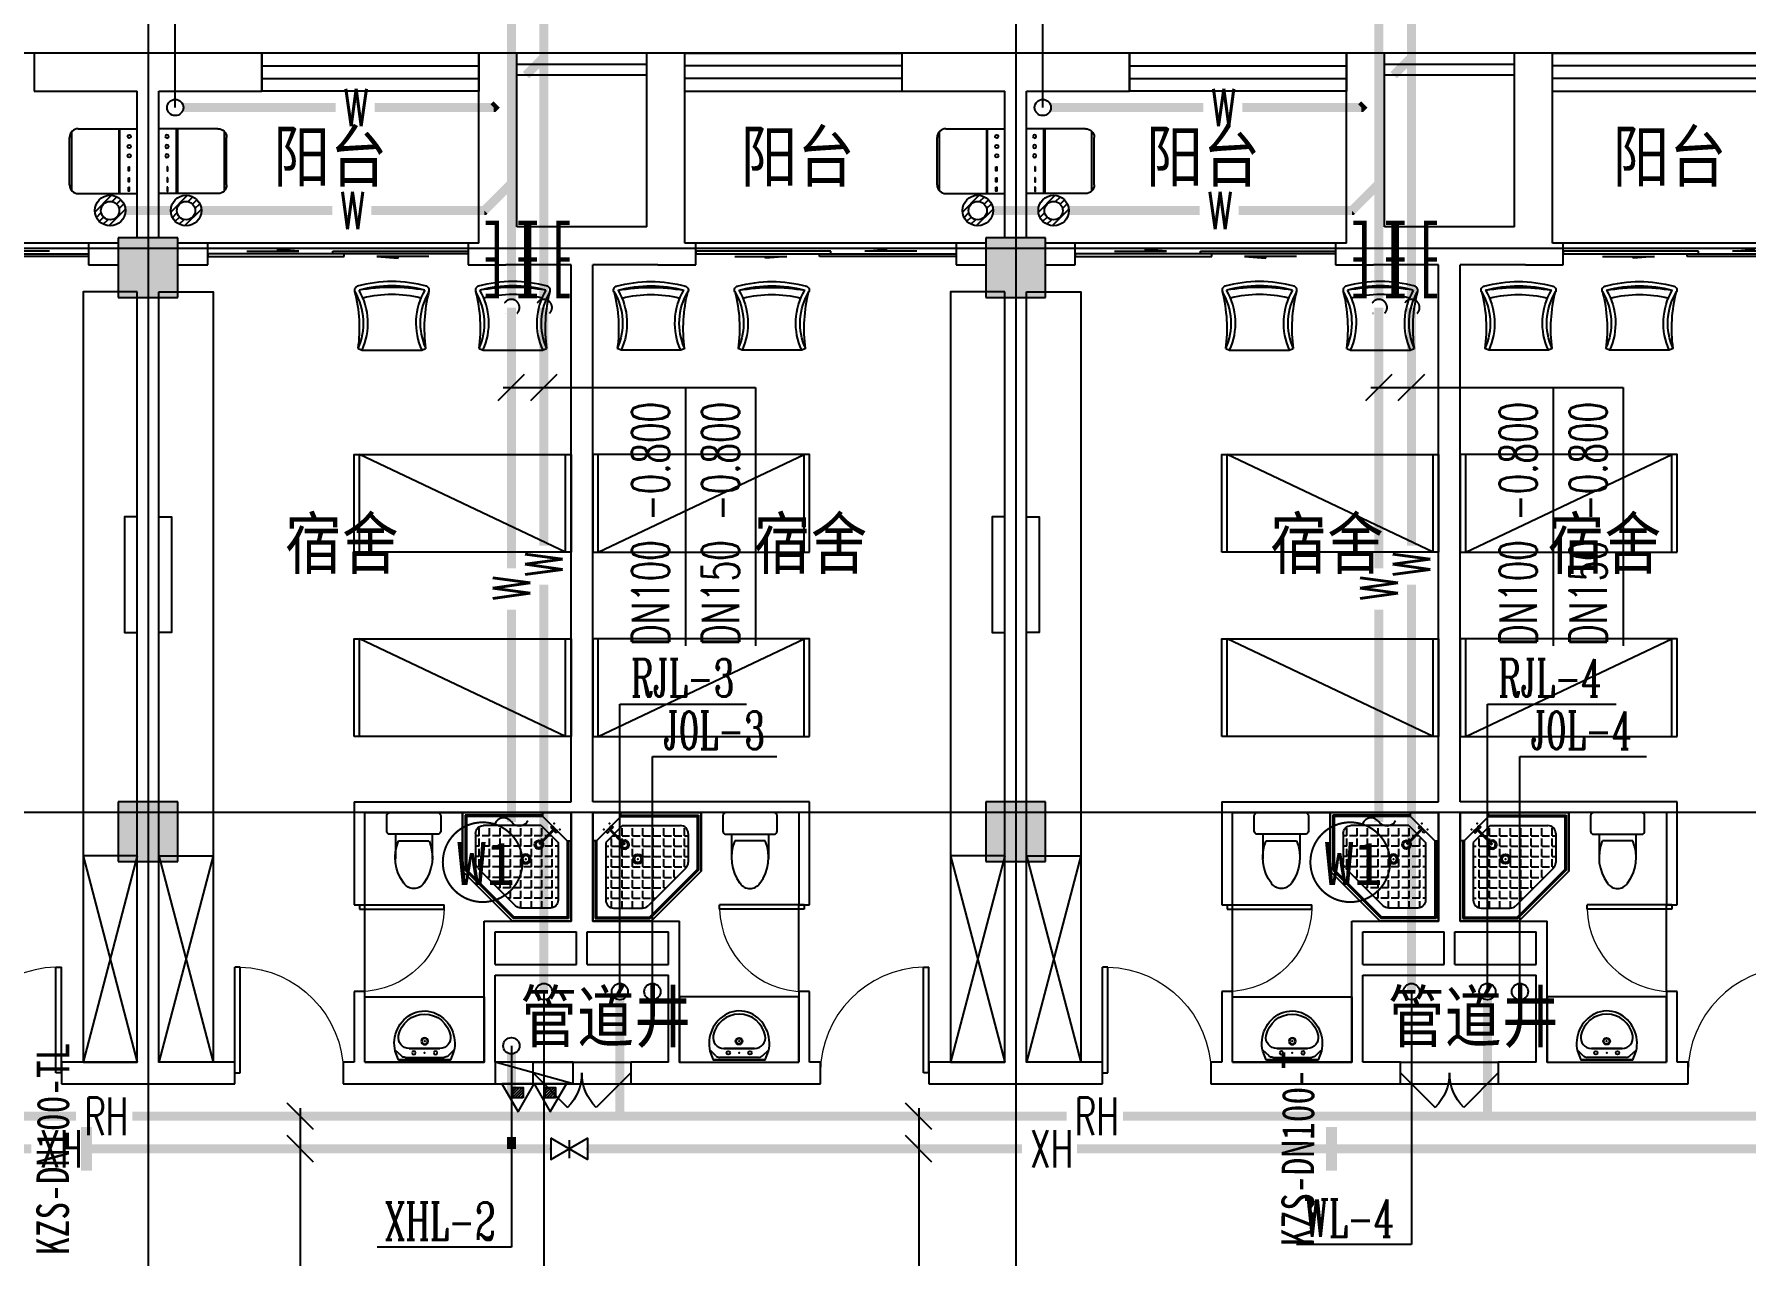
# Model space of a CAD drawing. Extents: x 0 to 2838408, y -923048 to 203859.
# Drawn here: x 2360167 to 2375949, y -200778 to -189517 of the extents above; entities that cross this region are included whole.
import ezdxf
from ezdxf.enums import TextEntityAlignment as Align

# ---------------------------------------------------------------- set-up
doc = ezdxf.new("R2010")
doc.units = 0
doc.header["$LTSCALE"] = 1000
doc.linetypes.add('DASH', pattern=[0.35, 0.25, -0.1])
for name, color, linetype in [('A-Fixt', 81, 'Continuous'), ('CLAYER', 7, 'Continuous'), ('COLUMN', 9, 'Continuous'), ('DIM_污水', 3, 'Continuous'), ('DIM_消防', 3, 'Continuous'), ('DIM_热回水', 3, 'Continuous'), ('DIM_热给水', 3, 'Continuous'), ('DIM_给水', 3, 'Continuous'), ('DOOR_FIRE', 4, 'Continuous'), ('DOTE', 8, 'Continuous'), ('E2-栏杆', 92, 'Continuous'), ('EQUIP_地漏', 7, 'Continuous'), ('EQUIP_污水', 7, 'Continuous'), ('EQUIP_灭火器', 7, 'Continuous'), ('GROUND', 2, 'Continuous'), ('PIPE-污水', 2, 'DASH'), ('PIPE-消防', 1, 'Continuous'), ('PIPE-热回水', 4, 'Continuous'), ('PUB_HATCH', 8, 'Continuous'), ('PUB_TEXT', 7, 'Continuous'), ('TEXT_污水', 7, 'Continuous'), ('TEXT_消防', 7, 'Continuous'), ('TEXT_热回水', 7, 'Continuous'), ('TWT_TEXT', 7, 'Continuous'), ('VALVE_污水', 7, 'Continuous'), ('VALVE_消防', 7, 'Continuous'), ('VPIPE-污水', 2, 'Continuous'), ('VPIPE-消防', 1, 'Continuous'), ('VPIPE-热给水', 5, 'Continuous'), ('VPIPE-给水', 3, 'Continuous'), ('WALL', 9, 'Continuous'), ('WINDOW', 4, 'Continuous'), ('WP_F', 1, 'Continuous'), ('XREF', 8, 'Continuous'), ('抗震支吊架', 2, 'Continuous'), ('洁具', 213, 'Continuous'), ('配景', 3, 'Continuous'), ('附件', 70, 'Continuous')]:
    doc.layers.add(name, color=color, linetype=linetype)
doc.styles.add('_TWT_PIPEDN', font='SIMPLEX', dxfattribs={"width": 0.8, "height": 2.3, "bigfont": 'HZTXT'})
doc.styles.add('_TWT_PIPETEXT', font='SIMPLEX', dxfattribs={"width": 0.8, "height": 2.3, "bigfont": 'HZTXT'})
doc.styles.add('_TWT_SERIAL', font='COMPLEX', dxfattribs={"width": 0.8, "height": 2.3, "bigfont": 'HZTXT'})
doc.styles.add('HZ', font='aaa等高度-单线.shx', dxfattribs={"width": 0.7, "height": 50, "bigfont": 'aaa-hztxt.shx'})
doc.styles.add('kzcad', font='', dxfattribs={"width": 0.8})
doc.styles.get("Standard").update_dxf_attribs({"font": 'geniso.shx', "bigfont": 'hztxt.shx'})
doc.styles.add('黑体', font='')
doc.styles.get('kzcad').set_extended_font_data('SimSun')
doc.styles.get('黑体').set_extended_font_data('SimHei')

# ---------------------------------------------------------------- blocks, each defined once
blk = doc.blocks.new('$TwtSys$00000546')
h = blk.add_hatch()
h.set_pattern_fill('ANSI31', color=256, scale=200, style=0)
h.set_pattern_definition([(45, (-38543.802, -6670.83), (-17.67767, 17.67767), [])])
h.paths.add_polyline_path([(-65, 174), (65, 174), (65, 44), (-65, 44)])
for points in [[(0, 344), (-198, 0), (198, 0)], [(-65, 174), (65, 174), (65, 44), (-65, 44)]]:
    blk.add_lwpolyline(points, close=True)
blk = doc.blocks.new('A$C29581A72')
at = {"layer": '附件'}
blk.add_line((750, 200), (30, 0), dxfattribs=at)
blk.add_lwpolyline([(30, 200), (750, 200), (750, 0), (30, 0), (30, 200)], dxfattribs=at)
blk.add_solid([(750, 200), (30, 0), (750, 0), (750, 200)], dxfattribs=at)
at = {"layer": 'EQUIP_灭火器', "xscale": 0.75, "yscale": -0.75, "zscale": 0.75, "rotation": 180}
for p in [(241, 200), (539, 200)]:
    blk.add_blockref('$TwtSys$00000546', p, dxfattribs=at)
at = {"style": 'HZ', "flags": 1}
for tag in ['WHAT', 'SPEC', 'UNIT']:
    blk.add_attdef(tag, (375, 0), '', height=0.001, dxfattribs=at)
blk = doc.blocks.new('1F平面-CAD导入_dwg_Drawing4_t3_dwg_$plan$00001613-474159-1F-927810-1F')
at = {"layer": '洁具'}
for p, q in [((-200, 170), (-430, 170)), ((-30, 250), (-170, 250)), ((-260, -140), (-260, 140)), ((-200, -170), (-200, -220)), ((-170, -250), (-30, -250))]:
    blk.add_line(p, q, dxfattribs=at)
for points in [[(-200, 220), (-200, 170), (-200, -170), (-430, -170)], [(0, -220), (0, 220)]]:
    blk.add_lwpolyline(points, dxfattribs=at)
for centre, radius, start, end in [((-413, -227), 398, 67.4505, 126.6381), ((-170, 220), 30, 90, 180), ((-30, 220), 30, 0, 90), ((-590, 0), 110, 123.4509, 236.5491), ((-413, 227), 398, 233.3619, 292.5495), ((-170, -220), 30, 180, 270), ((-30, -220), 30, 270, 0)]:
    blk.add_arc(centre, radius, start, end, dxfattribs=at)
blk = doc.blocks.new('$lvtry$00000169')
at = {"color": 0}
for p, q in [((259, -36), (259, 0)), ((259, -36), (36, -259)), ((276, -120), (120, -276)), ((144, -151), (291, -298)), ((151, -144), (298, -291)), ((259, -24), (976, -24)), ((259, -36), (964, -36)), ((270, -213), (270, -143)), ((276, -120), (808, -120)), ((366, -213), (366, -143)), ((462, -213), (462, -143)), ((558, -213), (558, -143)), ((655, -213), (655, -143)), ((751, -213), (751, -143)), ((847, -213), (847, -143)), ((964, -36), (976, -24)), ((964, -36), (964, -525)), ((976, -24), (976, -530)), ((36, -259), (0, -259)), ((24, -259), (24, -976)), ((36, -259), (36, -964)), ((120, -276), (120, -808)), ((120, -309), (147, -309)), ((173, -309), (173, -239)), ((173, -309), (243, -309)), ((183, -213), (205, -213)), ((220, -213), (243, -213)), ((270, -213), (340, -213)), ((270, -263), (270, -239)), ((334, -309), (340, -309)), ((366, -213), (436, -213)), ((366, -309), (366, -239)), ((366, -309), (436, -309)), ((462, -213), (532, -213)), ((462, -309), (462, -239)), ((462, -309), (532, -309)), ((558, -213), (628, -213)), ((558, -309), (558, -239)), ((558, -309), (628, -309)), ((655, -213), (725, -213)), ((655, -309), (655, -239)), ((655, -309), (725, -309)), ((751, -213), (821, -213)), ((751, -309), (751, -239)), ((751, -309), (821, -309)), ((847, -213), (880, -213)), ((847, -309), (847, -239)), ((847, -309), (880, -309)), ((880, -192), (880, -460)), ((120, -405), (147, -405)), ((173, -405), (173, -335)), ((173, -405), (243, -405)), ((173, -501), (173, -431)), ((270, -405), (270, -335)), ((270, -405), (340, -405)), ((270, -501), (270, -431)), ((366, -405), (366, -335)), ((366, -405), (379, -405)), ((366, -501), (366, -431)), ((462, -405), (462, -335)), ((462, -405), (532, -405)), ((462, -501), (462, -431)), ((558, -405), (558, -335)), ((558, -405), (628, -405)), ((558, -501), (558, -431)), ((655, -405), (655, -335)), ((655, -405), (725, -405)), ((655, -501), (655, -431)), ((751, -405), (751, -335)), ((751, -405), (821, -405)), ((751, -501), (751, -431)), ((847, -405), (847, -335)), ((847, -405), (880, -405)), ((847, -501), (847, -431)), ((120, -501), (147, -501)), ((120, -598), (147, -598)), ((173, -501), (243, -501)), ((173, -598), (173, -528)), ((173, -598), (243, -598)), ((173, -694), (173, -624)), ((270, -501), (340, -501)), ((270, -598), (270, -528)), ((270, -598), (340, -598)), ((270, -694), (270, -624)), ((366, -501), (436, -501)), ((366, -598), (366, -528)), ((366, -598), (436, -598)), ((366, -694), (366, -624)), ((462, -501), (532, -501)), ((462, -598), (462, -528)), ((462, -598), (532, -598)), ((462, -694), (462, -624)), ((859, -511), (511, -859)), ((964, -525), (525, -964)), ((976, -530), (530, -976)), ((558, -501), (628, -501)), ((558, -598), (558, -528)), ((558, -598), (628, -598)), ((558, -694), (558, -624)), ((655, -501), (725, -501)), ((655, -598), (655, -528)), ((655, -598), (725, -598)), ((655, -694), (655, -624)), ((751, -501), (821, -501)), ((751, -598), (751, -528)), ((751, -598), (773, -598)), ((847, -501), (867, -501)), ((964, -525), (976, -530)), ((120, -694), (147, -694)), ((173, -694), (243, -694)), ((173, -790), (173, -720)), ((270, -694), (340, -694)), ((270, -790), (270, -720)), ((366, -694), (436, -694)), ((366, -790), (366, -720)), ((462, -694), (532, -694)), ((462, -790), (462, -720)), ((558, -694), (628, -694)), ((558, -790), (558, -720)), ((655, -694), (676, -694)), ((120, -790), (147, -790)), ((173, -790), (243, -790)), ((173, -878), (173, -816)), ((192, -880), (460, -880)), ((270, -790), (340, -790)), ((270, -880), (270, -816)), ((366, -790), (436, -790)), ((366, -880), (366, -816)), ((462, -790), (532, -790)), ((462, -880), (462, -816)), ((558, -790), (580, -790)), ((36, -964), (24, -976)), ((24, -976), (530, -976)), ((36, -964), (525, -964)), ((525, -964), (530, -976))]:
    blk.add_line(p, q, dxfattribs=at)
blk.add_lwpolyline([(0, 0), (0, -1000), (540, -1000), (1000, -540), (1000, 0)], close=True)
for points in [[(0, 0), (0, -1000)], [(0, 0), (1000, 0)], [(1000, 0), (1000, -540)], [(190, -136), (178, -148), (162, -132), (174, -121)], [(136, -190), (148, -178), (132, -162), (121, -174)], [(1000, -540), (540, -1000)], [(0, -1000), (540, -1000)]]:
    blk.add_lwpolyline(points, close=True, dxfattribs=at)
for radius in [43.8, 31.1]:
    blk.add_circle((416, -428), radius, dxfattribs=at)
for centre, radius, start, end in [((808, -192), 72, 0, 90), ((296, -296), 40.6, 142.583, 128.4197), ((296, -296), 28.6, 145.828, 125.6599), ((808, -460), 72, 315, 0), ((192, -808), 72, 180, 270), ((460, -808), 72, 270, 315)]:
    blk.add_arc(centre, radius, start, end, dxfattribs=at)
for p in [(103, -156, 0), (156, -102, 0), (416, -428, 0)]:
    blk.add_point(p, dxfattribs=at)
blk = doc.blocks.new('$lvtry$00000178')
at = {"color": 0}
for p, q in [((-238, 0), (238, 0)), ((-214, -36), (-272, -91)), ((-180, -23), (180, -23)), ((-142, -105), (140, -105)), ((140, -105), (-142, -105)), ((216, -37), (268, -91))]:
    blk.add_line(p, q, dxfattribs=at)
blk.add_lwpolyline([(-104, -430, 0.224698), (110, -425, 0.348046), (269, -79), (239, 0), (-241, 0), (-271, -79, 0.356844)], format="xyb", close=True, dxfattribs=at)
for centre, radius in [((-100, -65), 16.3), ((1, -172), 31.6), ((100, -65), 16.3)]:
    blk.add_circle(centre, radius, dxfattribs=at)
at = {"color": 0, "lineweight": 13}
blk.add_circle((1, -172), 23, dxfattribs=at)
at = {"color": 0}
for centre, radius, start, end in [((-142, -205), 100, 90, 190.5602), ((-180, -73), 50, 90, 133.181), ((140, -205), 100, 349.4398, 90), ((180, -73), 50, 44.5607, 90), ((-1, -179), 243, 190.5602, 349.4398)]:
    blk.add_arc(centre, radius, start, end, dxfattribs=at)
for p in [(0, -65), (1, -172)]:
    blk.add_point(p, dxfattribs=at)
blk = doc.blocks.new('A$C70365C93')
at = {"layer": '洁具'}
blk.add_lwpolyline([(-1900, 2300), (-1900, 1700), (-800, 1700), (-800, 2300)], close=True, dxfattribs=at)
blk.add_blockref('$lvtry$00000178', (-1350, 2280), dxfattribs=at)
at = {"layer": '洁具', "rotation": 180}
blk.add_blockref('$lvtry$00000169', (0, 0), dxfattribs=at)
at = {"layer": '洁具', "extrusion": (0, 0, -1), "xscale": -1, "zscale": -1, "rotation": 90}
blk.add_blockref('1F平面-CAD导入_dwg_Drawing4_t3_dwg_$plan$00001613-474159-1F-927810-1F', (1450, 0), dxfattribs=at)
blk = doc.blocks.new('单人床')
at = {"layer": 'A-Fixt'}
for p, q in [((47774, 13973), (48674, 13973)), ((47774, 12073), (48674, 13973)), ((47774, 12073), (48674, 12073))]:
    blk.add_line(p, q, dxfattribs=at)
blk.add_lwpolyline([(47774, 14023), (48674, 14023), (48674, 12023), (47774, 12023), (47774, 14023)], dxfattribs=at)
blk = doc.blocks.new('CH_AP01')
for p, q in [((-311, 17), (-275, 0)), ((-275, 0), (275, 0)), ((275, 0), (311, 17))]:
    blk.add_line(p, q)
for centre, radius, start, end in [((0, -579), 1213, 74.7104, 105.2896), ((-307, 555), 37.8, 100.1859, 202.8359), ((-1658, 202), 1360, 352.1659, 14.4283), ((-824, 250), 563, 335.5038, 31.0903), ((0, -579), 1173, 75.0287, 104.9713), ((0, -1278), 1857, 80.611, 99.389), ((-824, 250), 603, 335.5038, 30.2691), ((0, -579), 1093, 75.8767, 104.1233), ((824, 250), 603, 149.7309, 204.4962), ((824, 250), 563, 148.9097, 204.4962), ((1658, 202), 1360, 165.5717, 187.8341), ((307, 555), 37.8, 337.1641, 79.8141)]:
    blk.add_arc(centre, radius, start, end)
blk = doc.blocks.new('A$C61295E98')
at = {"color": 3}
for p, q in [((544, 598), (0, 598)), ((0, 598), (0, 0)), ((161, 598), (161, 0)), ((170, 0), (170, 598)), ((603, 572), (603, 26)), ((624, 518), (624, 80)), ((544, 0), (0, 0))]:
    blk.add_line(p, q, dxfattribs=at)
for points in [[(82, 540), (75, 540), (75, 577), (82, 577)], [(82, 453), (75, 453), (75, 490), (82, 490)], [(82, 353), (75, 353), (75, 389), (82, 389)]]:
    blk.add_lwpolyline(points, close=True, dxfattribs=at)
for centre in [(74, 250), (74, 164), (74, 71)]:
    blk.add_circle(centre, 15.7, dxfattribs=at)
for centre, start, end in [((544, 518), 360, 90), ((544, 80), 270, 0)]:
    blk.add_arc(centre, 80, start, end, dxfattribs=at)
blk = doc.blocks.new('宿舍')
at = {"layer": 'A-Fixt'}
for p, q in [((47854, 13802), (48354, 15702)), ((48354, 13802), (47854, 15702)), ((47854, 13802), (48354, 13802))]:
    blk.add_line(p, q, dxfattribs=at)
for points in [[(47854, 8602), (48354, 8602), (48354, 15702), (47854, 15702)], [(47854, 10676), (47970, 10676), (47970, 11743), (47854, 11743)]]:
    blk.add_lwpolyline(points, close=True, dxfattribs=at)
at = {"xscale": -1, "rotation": 90}
for p in [(63677, 60475), (63677, 58775)]:
    blk.add_blockref('单人床', p, dxfattribs=at)
at = {"layer": 'A-Fixt', "xscale": -1, "rotation": 180}
for p in [(50002, 9140), (51117, 9140)]:
    blk.add_blockref('CH_AP01', p, dxfattribs=at)
at = {"layer": '配景', "color": 252}
blk.add_blockref('A$C61295E98', (47854, 7097), dxfattribs=at)
blk = doc.blocks.new('$DorLib2D$00000116')
at = {"color": 0}
for p, q in [((-0.5, 0), (-0.146, 0.354)), ((0.5, 0), (0.146, 0.354))]:
    blk.add_line(p, q, dxfattribs=at)
for centre, start, end in [((-0.5, 0), 0, 45), ((0.5, 0), 135, 180)]:
    blk.add_arc(centre, 0.5, start, end, dxfattribs=at)
blk = doc.blocks.new('$DorLib2D$00000001')
for p, q in [((0.45, 0.975), (0.5, 0.975)), ((0.45, 0), (0.45, 0.975)), ((0.5, 0), (0.5, 0.975)), ((0.5, 0), (0.45, 0))]:
    blk.add_line(p, q)
at = {"lineweight": 13}
blk.add_arc((0.475, 0), 0.975, 91.4693, 180, dxfattribs=at)
blk = doc.blocks.new('$WINLIB2D$00000001')
at = {"color": 0}
for points in [[(-0.5, 0.5), (-0.5, -0.5)], [(-0.5, 0.5), (0.5, 0.5)], [(0.5, -0.5), (0.5, 0.5)], [(0.5, 0.1667), (-0.5, 0.1667)], [(0.5, -0.1667), (-0.5, -0.1667)], [(-0.5, -0.5), (0.5, -0.5)]]:
    blk.add_lwpolyline(points, dxfattribs=at)
blk = doc.blocks.new('$DorLib2D$00000131')
at = {"color": 0, "linetype": 'Continuous'}
for p, q in [((0.15, 0.125), (0.2319, 0.1973)), ((0.2319, 0.1973), (0.2319, 0.125)), ((-0.5, 0.125), (-0.5, 0)), ((0.0192, 0.125), (-0.5, 0.125)), ((0.0192, 0), (0.0192, 0.125)), ((0.35, 0.125), (0.15, 0.125)), ((-0.5, 0), (0.0192, 0)), ((-0.024, 0), (0.5, 0)), ((-0.024, -0.125), (-0.024, 0)), ((0.5, 0), (0.5, -0.125)), ((-0.35, -0.125), (-0.15, -0.125)), ((-0.2319, -0.1973), (-0.2319, -0.125)), ((-0.15, -0.125), (-0.2319, -0.1973)), ((0.5, -0.125), (-0.024, -0.125))]:
    blk.add_line(p, q, dxfattribs=at)
blk = doc.blocks.new('1F1')
at = {"layer": 'PUB_HATCH'}
for points in [[(2361491.7, -191392.2), (2360941.7, -191392.2), (2360941.7, -191942.2), (2361491.7, -191942.2)], [(2369491.7, -191392.2), (2368941.7, -191392.2), (2368941.7, -191942.2), (2369491.7, -191942.2)], [(2361491.7, -196592.2), (2360941.7, -196592.2), (2360941.7, -197142.2), (2361491.7, -197142.2)], [(2369491.7, -196592.2), (2368941.7, -196592.2), (2368941.7, -197142.2), (2369491.7, -197142.2)]]:
    blk.add_hatch(color=256, dxfattribs=at).paths.add_polyline_path(points)
at = {"layer": 'COLUMN'}
for p, q in [((2361491.7, -191392.2), (2360941.7, -191392.2)), ((2360941.7, -191392.2), (2360941.7, -191942.2)), ((2361491.7, -191942.2), (2361491.7, -191392.2)), ((2369491.7, -191392.2), (2368941.7, -191392.2)), ((2368941.7, -191392.2), (2368941.7, -191942.2)), ((2369491.7, -191942.2), (2369491.7, -191392.2)), ((2360941.7, -191942.2), (2361491.7, -191942.2)), ((2368941.7, -191942.2), (2369491.7, -191942.2)), ((2361491.7, -196592.2), (2360941.7, -196592.2)), ((2360941.7, -196592.2), (2360941.7, -197142.2)), ((2361491.7, -197142.2), (2361491.7, -196592.2)), ((2369491.7, -196592.2), (2368941.7, -196592.2)), ((2368941.7, -196592.2), (2368941.7, -197142.2)), ((2369491.7, -197142.2), (2369491.7, -196592.2)), ((2360941.7, -197142.2), (2361491.7, -197142.2)), ((2368941.7, -197142.2), (2369491.7, -197142.2))]:
    blk.add_line(p, q, dxfattribs=at)
at = {"layer": 'DOOR_FIRE'}
for p, q in [((2364766.7, -198992.2), (2365666.7, -198992.2)), ((2372766.7, -198992.2), (2373666.7, -198992.2)), ((2364766.7, -199192.2), (2365666.7, -199192.2)), ((2372766.7, -199192.2), (2373666.7, -199192.2))]:
    blk.add_line(p, q, dxfattribs=at)
at = {"layer": 'DOTE'}
for p, q in [((2361216.7, -187892.2), (2361216.7, -271092.2)), ((2369216.7, -187892.2), (2369216.7, -271092.2)), ((2453916.7, -191492.2), (2343216.7, -191492.2)), ((2453916.7, -196692.2), (2343216.7, -196692.2))]:
    blk.add_line(p, q, dxfattribs=at)
at = {"layer": 'E2-栏杆'}
for points in [[(2364616.7, -189792.2), (2365816.7, -189792.2)], [(2372616.7, -189792.2), (2373816.7, -189792.2)], [(2364616.7, -189892.2), (2365816.7, -189892.2)], [(2372616.7, -189892.2), (2373816.7, -189892.2)]]:
    blk.add_lwpolyline(points, dxfattribs=at)
at = {"layer": 'GROUND'}
blk.add_line((2388316.7, -189692.2), (2344916.7, -189692.2), dxfattribs=at)
at = {"layer": 'WALL'}
for p, q in [((2361216.7, -189692.2), (2360166.7, -189692.2)), ((2360166.7, -189692.2), (2360166.7, -190042.2)), ((2362266.7, -189692.2), (2361216.7, -189692.2)), ((2362266.7, -190042.2), (2362266.7, -189692.2)), ((2364616.7, -189692.2), (2364266.7, -189692.2)), ((2364266.7, -189692.2), (2364266.7, -190042.2)), ((2364616.7, -191292.2), (2364616.7, -189692.2)), ((2365816.7, -191292.2), (2365816.7, -189692.2)), ((2366166.7, -189692.2), (2365816.7, -189692.2)), ((2366166.7, -190042.2), (2366166.7, -189692.2)), ((2369216.7, -189692.2), (2368166.7, -189692.2)), ((2368166.7, -189692.2), (2368166.7, -190042.2)), ((2370266.7, -189692.2), (2369216.7, -189692.2)), ((2370266.7, -190042.2), (2370266.7, -189692.2)), ((2372616.7, -189692.2), (2372266.7, -189692.2)), ((2372266.7, -189692.2), (2372266.7, -190042.2)), ((2372616.7, -191292.2), (2372616.7, -189692.2)), ((2374166.7, -189692.2), (2373816.7, -189692.2)), ((2373816.7, -191292.2), (2373816.7, -189692.2)), ((2374166.7, -190042.2), (2374166.7, -189692.2)), ((2360166.7, -190042.2), (2361116.7, -190042.2)), ((2361116.7, -191392.2), (2361116.7, -190042.2)), ((2361316.7, -190042.2), (2362266.7, -190042.2)), ((2361316.7, -191392.2), (2361316.7, -190042.2)), ((2364266.7, -191442.2), (2364266.7, -190042.2)), ((2366166.7, -191442.2), (2366166.7, -190042.2)), ((2368166.7, -190042.2), (2369116.7, -190042.2)), ((2369116.7, -191392.2), (2369116.7, -190042.2)), ((2369316.7, -190042.2), (2370266.7, -190042.2)), ((2369316.7, -191392.2), (2369316.7, -190042.2)), ((2372266.7, -191442.2), (2372266.7, -190042.2)), ((2374166.7, -191442.2), (2374166.7, -190042.2)), ((2365216.7, -191292.2), (2364616.7, -191292.2)), ((2365816.7, -191292.2), (2365216.7, -191292.2)), ((2373216.7, -191292.2), (2372616.7, -191292.2)), ((2373816.7, -191292.2), (2373216.7, -191292.2)), ((2360941.7, -191442.2), (2360666.7, -191442.2)), ((2360666.7, -191442.2), (2360666.7, -191642.2)), ((2361766.7, -191442.2), (2361491.7, -191442.2)), ((2361766.7, -191642.2), (2361766.7, -191442.2)), ((2364266.7, -191442.2), (2364166.7, -191442.2)), ((2364166.7, -191442.2), (2364166.7, -191642.2)), ((2366266.7, -191442.2), (2366166.7, -191442.2)), ((2366266.7, -191642.2), (2366266.7, -191442.2)), ((2368941.7, -191442.2), (2368666.7, -191442.2)), ((2368666.7, -191442.2), (2368666.7, -191642.2)), ((2369766.7, -191442.2), (2369491.7, -191442.2)), ((2369766.7, -191642.2), (2369766.7, -191442.2)), ((2372266.7, -191442.2), (2372166.7, -191442.2)), ((2372166.7, -191442.2), (2372166.7, -191642.2)), ((2374266.7, -191442.2), (2374166.7, -191442.2)), ((2374266.7, -191642.2), (2374266.7, -191442.2)), ((2360666.7, -191642.2), (2360941.7, -191642.2)), ((2361491.7, -191642.2), (2361766.7, -191642.2)), ((2364166.7, -191642.2), (2364516.7, -191642.2)), ((2365116.7, -191642.2), (2364516.7, -191642.2)), ((2365116.7, -196592.2), (2365116.7, -191642.2)), ((2365916.7, -191642.2), (2365316.7, -191642.2)), ((2365316.7, -196592.2), (2365316.7, -191642.2)), ((2365916.7, -191642.2), (2366266.7, -191642.2)), ((2368666.7, -191642.2), (2368941.7, -191642.2)), ((2369491.7, -191642.2), (2369766.7, -191642.2)), ((2372166.7, -191642.2), (2372516.7, -191642.2)), ((2373116.7, -191642.2), (2372516.7, -191642.2)), ((2373116.7, -196592.2), (2373116.7, -191642.2)), ((2373916.7, -191642.2), (2373316.7, -191642.2)), ((2373316.7, -196592.2), (2373316.7, -191642.2)), ((2373916.7, -191642.2), (2374266.7, -191642.2)), ((2361116.7, -196592.2), (2361116.7, -191942.2)), ((2361316.7, -196592.2), (2361316.7, -191942.2)), ((2369116.7, -196592.2), (2369116.7, -191942.2)), ((2369316.7, -196592.2), (2369316.7, -191942.2)), ((2363116.7, -196592.2), (2365116.7, -196592.2)), ((2363116.7, -196592.2), (2363116.7, -197542.2)), ((2367316.7, -196592.2), (2365316.7, -196592.2)), ((2367316.7, -197542.2), (2367316.7, -196592.2)), ((2371116.7, -196592.2), (2373116.7, -196592.2)), ((2371116.7, -196592.2), (2371116.7, -197542.2)), ((2375316.7, -196592.2), (2373316.7, -196592.2)), ((2375316.7, -197542.2), (2375316.7, -196592.2)), ((2363216.7, -196692.2), (2365116.7, -196692.2)), ((2363216.7, -197542.2), (2363216.7, -196692.2)), ((2365116.7, -197692.2), (2365116.7, -196692.2)), ((2365316.7, -197692.2), (2365316.7, -196692.2)), ((2367216.7, -196692.2), (2365316.7, -196692.2)), ((2367216.7, -196692.2), (2367216.7, -197542.2)), ((2371216.7, -196692.2), (2373116.7, -196692.2)), ((2371216.7, -197542.2), (2371216.7, -196692.2)), ((2373116.7, -197692.2), (2373116.7, -196692.2)), ((2373316.7, -197692.2), (2373316.7, -196692.2)), ((2375216.7, -196692.2), (2373316.7, -196692.2)), ((2375216.7, -196692.2), (2375216.7, -197542.2)), ((2361116.7, -198992.2), (2361116.7, -197142.2)), ((2361316.7, -198992.2), (2361316.7, -197142.2)), ((2369116.7, -198992.2), (2369116.7, -197142.2)), ((2369316.7, -198992.2), (2369316.7, -197142.2)), ((2363116.7, -197542.2), (2363216.7, -197542.2)), ((2367216.7, -197542.2), (2367316.7, -197542.2)), ((2371116.7, -197542.2), (2371216.7, -197542.2)), ((2375216.7, -197542.2), (2375316.7, -197542.2)), ((2364316.7, -197692.2), (2365116.7, -197692.2)), ((2364316.7, -198192.2), (2364316.7, -197692.2)), ((2365316.7, -197692.2), (2366116.7, -197692.2)), ((2366116.7, -198192.2), (2366116.7, -197692.2)), ((2372316.7, -197692.2), (2373116.7, -197692.2)), ((2372316.7, -198192.2), (2372316.7, -197692.2)), ((2373316.7, -197692.2), (2374116.7, -197692.2)), ((2374116.7, -198192.2), (2374116.7, -197692.2)), ((2364416.7, -197792.2), (2365166.7, -197792.2)), ((2364416.7, -198092.2), (2364416.7, -197792.2)), ((2365166.7, -198092.2), (2365166.7, -197792.2)), ((2365266.7, -197792.2), (2366016.7, -197792.2)), ((2365266.7, -198092.2), (2365266.7, -197792.2)), ((2366016.7, -198092.2), (2366016.7, -197792.2)), ((2372416.7, -197792.2), (2373166.7, -197792.2)), ((2372416.7, -198092.2), (2372416.7, -197792.2)), ((2373166.7, -198092.2), (2373166.7, -197792.2)), ((2373266.7, -197792.2), (2374016.7, -197792.2)), ((2373266.7, -198092.2), (2373266.7, -197792.2)), ((2374016.7, -198092.2), (2374016.7, -197792.2)), ((2364316.7, -198992.2), (2364316.7, -198192.2)), ((2364416.7, -198092.2), (2365166.7, -198092.2)), ((2364416.7, -198192.2), (2365216.7, -198192.2)), ((2364416.7, -198992.2), (2364416.7, -198192.2)), ((2365216.7, -198192.2), (2366016.7, -198192.2)), ((2365266.7, -198092.2), (2366016.7, -198092.2)), ((2366016.7, -198992.2), (2366016.7, -198192.2)), ((2366116.7, -198992.2), (2366116.7, -198192.2)), ((2372316.7, -198992.2), (2372316.7, -198192.2)), ((2372416.7, -198092.2), (2373166.7, -198092.2)), ((2372416.7, -198192.2), (2373216.7, -198192.2)), ((2372416.7, -198992.2), (2372416.7, -198192.2)), ((2373216.7, -198192.2), (2374016.7, -198192.2)), ((2373266.7, -198092.2), (2374016.7, -198092.2)), ((2374016.7, -198992.2), (2374016.7, -198192.2)), ((2374116.7, -198992.2), (2374116.7, -198192.2)), ((2363216.7, -198342.2), (2363116.7, -198342.2)), ((2363116.7, -198342.2), (2363116.7, -198992.2)), ((2363216.7, -198992.2), (2363216.7, -198342.2)), ((2367316.7, -198342.2), (2367216.7, -198342.2)), ((2367216.7, -198342.2), (2367216.7, -198992.2)), ((2367316.7, -198992.2), (2367316.7, -198342.2)), ((2371216.7, -198342.2), (2371116.7, -198342.2)), ((2371116.7, -198342.2), (2371116.7, -198992.2)), ((2371216.7, -198992.2), (2371216.7, -198342.2)), ((2375316.7, -198342.2), (2375216.7, -198342.2)), ((2375216.7, -198342.2), (2375216.7, -198992.2)), ((2375316.7, -198992.2), (2375316.7, -198342.2)), ((2361116.7, -198992.2), (2360416.7, -198992.2)), ((2360416.7, -198992.2), (2360416.7, -199192.2)), ((2362016.7, -198992.2), (2361316.7, -198992.2)), ((2362016.7, -199192.2), (2362016.7, -198992.2)), ((2363116.7, -198992.2), (2363016.7, -198992.2)), ((2363016.7, -198992.2), (2363016.7, -199192.2)), ((2363216.7, -198992.2), (2364316.7, -198992.2)), ((2364766.7, -198992.2), (2364416.7, -198992.2)), ((2364766.7, -199192.2), (2364766.7, -198992.2)), ((2366016.7, -198992.2), (2365666.7, -198992.2)), ((2365666.7, -198992.2), (2365666.7, -199192.2)), ((2366116.7, -198992.2), (2367216.7, -198992.2)), ((2367416.7, -198992.2), (2367316.7, -198992.2)), ((2367416.7, -199192.2), (2367416.7, -198992.2)), ((2369116.7, -198992.2), (2368416.7, -198992.2)), ((2368416.7, -198992.2), (2368416.7, -199192.2)), ((2370016.7, -198992.2), (2369316.7, -198992.2)), ((2370016.7, -199192.2), (2370016.7, -198992.2)), ((2371116.7, -198992.2), (2371016.7, -198992.2)), ((2371016.7, -198992.2), (2371016.7, -199192.2)), ((2371216.7, -198992.2), (2372316.7, -198992.2)), ((2372766.7, -198992.2), (2372416.7, -198992.2)), ((2372766.7, -199192.2), (2372766.7, -198992.2)), ((2374016.7, -198992.2), (2373666.7, -198992.2)), ((2373666.7, -198992.2), (2373666.7, -199192.2)), ((2374116.7, -198992.2), (2375216.7, -198992.2)), ((2375416.7, -198992.2), (2375316.7, -198992.2)), ((2375416.7, -199192.2), (2375416.7, -198992.2)), ((2360416.7, -199192.2), (2361216.7, -199192.2)), ((2361216.7, -199192.2), (2362016.7, -199192.2)), ((2363016.7, -199192.2), (2363116.7, -199192.2)), ((2363116.7, -199192.2), (2364316.7, -199192.2)), ((2364316.7, -199192.2), (2364766.7, -199192.2)), ((2365666.7, -199192.2), (2366116.7, -199192.2)), ((2366116.7, -199192.2), (2367316.7, -199192.2)), ((2367316.7, -199192.2), (2367416.7, -199192.2)), ((2368416.7, -199192.2), (2369216.7, -199192.2)), ((2369216.7, -199192.2), (2370016.7, -199192.2)), ((2371016.7, -199192.2), (2371116.7, -199192.2)), ((2371116.7, -199192.2), (2372316.7, -199192.2)), ((2372316.7, -199192.2), (2372766.7, -199192.2)), ((2373666.7, -199192.2), (2374116.7, -199192.2)), ((2374116.7, -199192.2), (2375316.7, -199192.2)), ((2375316.7, -199192.2), (2375416.7, -199192.2))]:
    blk.add_line(p, q, dxfattribs=at)
at = {"layer": 'WINDOW'}
for p, q in [((2360666.7, -191442.2), (2358266.7, -191442.2)), ((2364166.7, -191442.2), (2361766.7, -191442.2)), ((2368666.7, -191442.2), (2366266.7, -191442.2)), ((2372166.7, -191442.2), (2369766.7, -191442.2)), ((2376666.7, -191442.2), (2374266.7, -191442.2)), ((2363216.7, -198342.2), (2363216.7, -197542.2)), ((2367216.7, -198342.2), (2367216.7, -197542.2)), ((2371216.7, -198342.2), (2371216.7, -197542.2)), ((2375216.7, -198342.2), (2375216.7, -197542.2))]:
    blk.add_line(p, q, dxfattribs=at)
at = {"rotation": 180}
for name, p in [('宿舍', (2408970.6, -183290.5)), ('宿舍', (2416970.6, -183290.5)), ('宿舍', (2424970.6, -183290.5)), ('A$C70365C93', (2365316.7, -196692.2)), ('A$C70365C93', (2373316.7, -196692.2))]:
    blk.add_blockref(name, p, dxfattribs=at)
at = {"xscale": -1, "rotation": 180}
for name, p in [('宿舍', (2313462.9, -183290.5)), ('宿舍', (2321462.9, -183290.5)), ('A$C70365C93', (2365116.7, -196692.2)), ('A$C70365C93', (2373116.7, -196692.2))]:
    blk.add_blockref(name, p, dxfattribs=at)
at = {"layer": 'DOOR_FIRE', "xscale": 900, "yscale": -900, "zscale": 200}
for p in [(2365216.7, -199092.2), (2373216.7, -199092.2)]:
    blk.add_blockref('$DorLib2D$00000116', p, dxfattribs=at)
at = {"layer": 'WINDOW'}
for name, p, xscale, yscale, zscale, rotation in [('$WINLIB2D$00000001', (2363266.7, -189867.2), 2000, 350, 2000, 180.0000000000061), ('$WINLIB2D$00000001', (2367166.7, -189867.2), -2000, 350, -2000, 180), ('$WINLIB2D$00000001', (2371266.7, -189867.2), 2000, 350, 2000, 180.000000000002), ('$WINLIB2D$00000001', (2375166.7, -189867.2), -2000, 350, -2000, 180), ('$DorLib2D$00000131', (2359466.7, -191542.2), -2400, -200, -2400, 180), ('$DorLib2D$00000131', (2362966.7, -191542.2), 2400, -200, 2400, 180), ('$DorLib2D$00000131', (2367466.7, -191542.2), -2400, -200, -2400, 180), ('$DorLib2D$00000131', (2370966.7, -191542.2), 2400, -200, 2400, 180), ('$DorLib2D$00000131', (2375466.7, -191542.2), -2400, -200, -2400, 180), ('$DorLib2D$00000001', (2363166.7, -197942.2), 800, -800, 800, 90), ('$DorLib2D$00000001', (2367266.7, -197942.2), 800, 800, 800, 90), ('$DorLib2D$00000001', (2371166.7, -197942.2), 800, -800, 800, 90), ('$DorLib2D$00000001', (2375266.7, -197942.2), 800, 800, 800, 90)]:
    blk.add_blockref(name, p, dxfattribs=dict(at, xscale=xscale, yscale=yscale, zscale=zscale, rotation=rotation))
at = {"layer": 'WINDOW', "yscale": 1000}
for p, xscale, zscale in [((2359916.7, -199092.2), 1000, 1000), ((2362516.7, -199092.2), -1000, -1000), ((2367916.7, -199092.2), 1000, 1000), ((2370516.7, -199092.2), -1000, -1000), ((2375916.7, -199092.2), 1000, 1000)]:
    blk.add_blockref('$DorLib2D$00000001', p, dxfattribs=dict(at, xscale=xscale, zscale=zscale))
at = {"layer": 'CLAYER'}
for p in [(2364649.1, -198855.2), (2372649.1, -198855.2)]:
    blk.add_text('管道井', height=525, dxfattribs=at).set_placement(p)
at = {"layer": 'PUB_TEXT'}
for s, p in [('阳台', (2362370.5, -190924.1)), ('阳台', (2366681.1, -190924.1)), ('阳台', (2370420, -190924.1)), ('阳台', (2374720.7, -190924.1)), ('宿舍', (2362478.2, -194491.9)), ('宿舍', (2366800.4, -194491.9)), ('宿舍', (2371562.1, -194491.9)), ('宿舍', (2374120.8, -194491.9))]:
    blk.add_text(s, height=525, dxfattribs=at).set_placement(p)
blk = doc.blocks.new('$VALVE$00000547')
at = {"const_width": 30}
for points in [[(0, 100), (-250, 100), (-250, 175)], [(0, 100), (0, 175)], [(0, 100), (250, 100), (250, 175)], [(-250, -175), (-250, -100), (0, -100)], [(0, -175), (0, -100)], [(250, -175), (250, -100), (0, -100)]]:
    blk.add_lwpolyline(points, dxfattribs=at)
blk = doc.blocks.new('$TwtSys$00000132')
at = {"elevation": 0}
blk.add_lwpolyline([(7, -101, -0.575183), (0, 0, 0.604745), (-11, 101, 16.924828)], format="xyb", dxfattribs=at)
blk = doc.blocks.new('$VALVE$00000296')
for points in [[(-125, 72), (-125, -72), (125, 72), (125, -72), (-125, 72)], [(0, 60), (0, -64)]]:
    blk.add_lwpolyline(points)
for p in [(-125, 0), (125, 0)]:
    blk.add_point(p)
blk = doc.blocks.new('$TwtSys$00000543')
for p, q in [((-94, -9), (9, 94)), ((-9, -94), (94, 9)), ((12, 55), (42, 84)), ((40, 40), (66, 66)), ((55, 12), (84, 42)), ((-84, -42), (-55, -12)), ((-66, -66), (-40, -40)), ((-42, -84), (-12, -55))]:
    blk.add_line(p, q)
for radius in [94, 56.4]:
    blk.add_circle((0, 0), radius)

msp = doc.modelspace()

# ---------------------------------------------------------------- hatches: boundary and pattern name
at = {"layer": 'PIPE-污水', "linetype": 'ByBlock'}
for points in [[(2364403.3, -190192.2), (2364432.5, -190221.4), (2364420.4, -190233.4)], [(2372403.3, -190192.2), (2372432.5, -190221.4), (2372420.4, -190233.4)]]:
    msp.add_hatch(color=256, dxfattribs=at).paths.add_polyline_path(points)
at = {"layer": 'PIPE-污水'}
for points in [[(2364403.3, -190192.2), (2364403.3, -190233.4), (2364420.4, -190233.4)], [(2372403.3, -190192.2), (2372403.3, -190233.4), (2372420.4, -190233.4)], [(2364316.7, -191142.2), (2364316.7, -191183.4), (2364333.8, -191183.4)], [(2364316.7, -191142.2), (2364345.9, -191171.4), (2364333.8, -191183.4)], [(2372316.7, -191142.2), (2372316.7, -191183.4), (2372333.8, -191183.4)], [(2372316.7, -191142.2), (2372345.9, -191171.4), (2372333.8, -191183.4)]]:
    msp.add_hatch(color=256, dxfattribs=at).paths.add_polyline_path(points)

# ---------------------------------------------------------------- linework, layer by layer
at = {"layer": 'DIM_污水', "linetype": 'ByBlock'}
for p, q in [((2361466.7, -190192.2), (2361466.7, -188954)), ((2369466.7, -190192.2), (2369466.7, -188954))]:
    msp.add_line(p, q, dxfattribs=at)
at = {"layer": 'DIM_污水'}
for p, q in [((2364444.8, -192894.4), (2364688.7, -192650.4)), ((2364744.8, -192894.4), (2364988.7, -192650.4)), ((2372444.8, -192894.4), (2372688.7, -192650.4)), ((2372744.8, -192894.4), (2372988.7, -192650.4)), ((2364491.7, -192772.4), (2366172.7, -192772.4)), ((2366172.7, -192772.4), (2366172.7, -195156.2)), ((2366172.7, -192772.4), (2366817.7, -192772.4)), ((2366817.7, -192772.4), (2366817.7, -195156.2)), ((2372491.7, -192772.4), (2374172.7, -192772.4)), ((2374172.7, -192772.4), (2374172.7, -195156.2)), ((2374172.7, -192772.4), (2374817.7, -192772.4)), ((2374817.7, -192772.4), (2374817.7, -195156.2)), ((2364866.7, -198342.2, -800), (2364866.7, -201220.9)), ((2372866.7, -198342.2, -800), (2372866.7, -200673.4)), ((2372866.7, -200673.4), (2371807.3, -200673.4))]:
    msp.add_line(p, q, dxfattribs=at)
at = {"layer": 'DIM_消防'}
for p, q in [((2364566.7, -198842.2), (2364566.7, -200699.6)), ((2364566.7, -200699.6), (2363329.6, -200699.6))]:
    msp.add_line(p, q, dxfattribs=at)
at = {"layer": 'DIM_消防', "const_width": 18.4, "elevation": 0}
for points in [[(2364669.3, -197149.6, 1), (2363934.3, -197149.6, 1)], [(2372669.3, -197149.6, 1), (2371934.3, -197149.6, 1)]]:
    msp.add_lwpolyline(points, format="xyb", close=True, dxfattribs=at)
at = {"layer": 'DIM_热回水', "linetype": 'ByBlock'}
for p, q in [((2362741.8, -199614.2), (2362497.8, -199370.2)), ((2362619.8, -199417.2), (2362619.8, -202761.5)), ((2368444.6, -199614.2), (2368200.6, -199370.2)), ((2368322.6, -199417.2), (2368322.6, -202761.5)), ((2362741.8, -199914.2), (2362497.8, -199670.2)), ((2368444.6, -199914.2), (2368200.6, -199670.2))]:
    msp.add_line(p, q, dxfattribs=at)
at = {"layer": 'DIM_热给水'}
for p, q in [((2365566.7, -198342.2), (2365566.7, -195692.2)), ((2365566.7, -195692.2), (2366734, -195692.2)), ((2373566.7, -198342.2), (2373566.7, -195692.2)), ((2373566.7, -195692.2), (2374753.9, -195692.2))]:
    msp.add_line(p, q, dxfattribs=at)
at = {"layer": 'DIM_给水'}
for p, q in [((2365866.7, -198342.2), (2365866.7, -196175.2)), ((2365866.7, -196175.2), (2367014.2, -196175.2)), ((2373866.7, -198342.2), (2373866.7, -196175.2)), ((2373866.7, -196175.2), (2375034, -196175.2))]:
    msp.add_line(p, q, dxfattribs=at)
at = {"layer": 'PIPE-污水', "ltscale": 1.5, "const_width": 82.5}
for points in [[(2364866.7, -191961.3), (2364866.7, -187883.8)], [(2372866.7, -191961.3), (2372866.7, -187883.8)], [(2364566.7, -190892.2), (2364566.7, -188174.9)], [(2372566.7, -190892.2), (2372566.7, -188174.9)], [(2362946.5, -190192.2), (2361541.7, -190192.2)], [(2364403.3, -190192.2), (2363306.8, -190192.2)], [(2370946.5, -190192.2), (2369541.7, -190192.2)], [(2372403.3, -190192.2), (2371306.8, -190192.2)], [(2364316.7, -191142.2), (2364566.7, -190892.2)], [(2364566.7, -191961.3), (2364566.7, -190892.2)], [(2372316.7, -191142.2), (2372566.7, -190892.2)], [(2372566.7, -191961.3), (2372566.7, -190892.2)], [(2361425.7, -191142.2), (2361007.7, -191142.2)], [(2362914.1, -191142.2), (2361707.7, -191142.2)], [(2364316.7, -191142.2), (2363274.3, -191142.2)], [(2369425.7, -191142.2), (2369007.7, -191142.2)], [(2370914.1, -191142.2), (2369707.7, -191142.2)], [(2372316.7, -191142.2), (2371274.3, -191142.2)], [(2364566.7, -194440.7), (2364566.7, -192036.3)], [(2364866.7, -194231.7), (2364866.7, -192036.3)], [(2372566.7, -194440.7), (2372566.7, -192036.3)], [(2372866.7, -194231.7), (2372866.7, -192036.3)], [(2364866.7, -198342.2), (2364866.7, -194592)], [(2372866.7, -198342.2), (2372866.7, -194592)], [(2364566.7, -196778.6), (2364566.7, -194822.1)], [(2372566.7, -196778.6), (2372566.7, -194822.1)]]:
    msp.add_lwpolyline(points, dxfattribs=at)
at = {"layer": 'PIPE-污水', "linetype": 'ByBlock', "ltscale": 1.5, "const_width": 82.5}
for points in [[(2364702, -189893.5), (2364852.9, -189742.6)], [(2372702, -189893.5), (2372852.9, -189742.6)], [(2364403.3, -190192.2), (2364431.5, -190164)], [(2372403.3, -190192.2), (2372431.5, -190164)]]:
    msp.add_lwpolyline(points, dxfattribs=at)
at = {"layer": 'PIPE-污水'}
for centre in [(2364566.7, -192036.3), (2364866.7, -192036.3), (2372566.7, -192036.3), (2372866.7, -192036.3)]:
    msp.add_arc(centre, 75, 315, 225, dxfattribs=at)
at = {"layer": 'PIPE-消防', "ltscale": 1.5, "const_width": 82.5}
for points in [[(2364566.7, -198917.2), (2364566.7, -199300.9)], [(2364566.7, -199683.4), (2364566.7, -199792.2)], [(2360141.4, -199792.2), (2354002.3, -199792.2)], [(2364566.7, -199792.2), (2360648.9, -199792.2)], [(2364931.2, -199792.2), (2364566.7, -199792.2)], [(2369275.3, -199792.2), (2365268.7, -199792.2)], [(2377323.4, -199792.2), (2369782.8, -199792.2)]]:
    msp.add_lwpolyline(points, dxfattribs=at)
at = {"layer": 'PIPE-热回水', "ltscale": 1.5, "const_width": 82.5}
for points in [[(2365566.7, -198417.2), (2365566.7, -199492.2)], [(2373566.7, -198417.2), (2373566.7, -199492.2)], [(2360553.1, -199492.2), (2357566.7, -199492.2)], [(2365566.7, -199492.2), (2361071.1, -199492.2)], [(2369687, -199492.2), (2365566.7, -199492.2)], [(2373566.7, -199492.2), (2370205, -199492.2)], [(2377735.1, -199492.2), (2373566.7, -199492.2)]]:
    msp.add_lwpolyline(points, dxfattribs=at)
at = {"layer": 'VPIPE-污水'}
for centre in [(2361466.7, -190192.2), (2369466.7, -190192.2), (2364866.7, -198342.2), (2372866.7, -198342.2)]:
    msp.add_circle(centre, 75, dxfattribs=at)
at = {"layer": 'VPIPE-消防'}
msp.add_circle((2364566.7, -198842.2), 75, dxfattribs=at)
at = {"layer": 'VPIPE-热给水'}
for centre in [(2365566.7, -198342.2), (2373566.7, -198342.2)]:
    msp.add_circle(centre, 75, dxfattribs=at)
at = {"layer": 'VPIPE-给水'}
for centre in [(2365866.7, -198342.2), (2373866.7, -198342.2)]:
    msp.add_circle(centre, 75, dxfattribs=at)
at = {"layer": '抗震支吊架', "color": 2, "const_width": 100}
for points in [[(2360648, -199992.2), (2360648, -199592.2)], [(2372129.2, -199992.2), (2372129.2, -199592.2)]]:
    msp.add_lwpolyline(points, dxfattribs=at)

# ---------------------------------------------------------------- block references
at = {"layer": 'EQUIP_地漏', "linetype": 'ByBlock', "xscale": 1.5, "yscale": 1.5, "zscale": 1.5}
for p in [(2360866.7, -191142.2), (2361566.7, -191142.2), (2368866.7, -191142.2), (2369566.7, -191142.2)]:
    msp.add_blockref('$TwtSys$00000543', p, dxfattribs=at)
at = {"layer": 'EQUIP_污水', "xscale": 1.5, "yscale": 1.5, "zscale": 1.5, "rotation": 90}
for p in [(2364566.7, -196778.6), (2372566.7, -196778.6)]:
    msp.add_blockref('$TwtSys$00000132', p, dxfattribs=at)
at = {"layer": 'VALVE_污水', "xscale": 1.35, "yscale": 1.35, "zscale": 1.35, "rotation": 90}
for p in [(2364566.7, -191592.2), (2364866.7, -191592.2), (2372566.7, -191592.2), (2372866.7, -191592.2)]:
    msp.add_blockref('$VALVE$00000547', p, dxfattribs=at)
at = {"layer": 'VALVE_消防', "linetype": 'ByBlock', "xscale": -1.35, "yscale": -1.35, "zscale": 1.35, "rotation": 180}
msp.add_blockref('$VALVE$00000296', (2365099.9, -199792.2), dxfattribs=at)
at = {"layer": 'WP_F', "xscale": -1, "rotation": 180}
msp.add_blockref('A$C29581A72', (2364386.7, -198992.2), dxfattribs=at)
at = {"layer": 'XREF'}
msp.add_blockref('1F1', (0, 0), dxfattribs=at)

# ---------------------------------------------------------------- texts
at = {"layer": 'DIM_污水', "color": 7, "style": '_TWT_PIPEDN', "width": 0.64}
for s, p in [('-0.800', (2366022.7, -194004)), ('-0.800', (2366667.7, -194004)), ('-0.800', (2374022.7, -194004)), ('-0.800', (2374667.7, -194004)), ('DN100', (2366022.7, -195156.2)), ('DN150', (2366667.7, -195156.2)), ('DN100', (2374022.7, -195156.2)), ('DN150', (2374667.7, -195156.2))]:
    msp.add_text(s, height=345, rotation=90, dxfattribs=at).set_placement(p)
at = {"layer": 'DIM_污水', "color": 7, "style": '_TWT_SERIAL', "width": 0.64}
msp.add_text('WL-4', height=345, dxfattribs=at).set_placement((2371876.3, -200604.4))
at = {"layer": 'DIM_消防', "color": 7, "style": '_TWT_SERIAL', "width": 0.64}
msp.add_text('XHL-2', height=345, dxfattribs=at).set_placement((2363398.6, -200630.6))
at = {"layer": 'DIM_热给水', "color": 7, "style": '_TWT_SERIAL', "width": 0.64}
for s, p in [('RJL-3', (2365666.1, -195623.2)), ('RJL-4', (2373665, -195623.2))]:
    msp.add_text(s, height=345, dxfattribs=at).set_placement(p)
at = {"layer": 'DIM_给水', "color": 7, "style": '_TWT_SERIAL', "width": 0.64}
for s, p in [('J0L-3', (2365967.3, -196106.2)), ('J0L-4', (2373966.1, -196106.2))]:
    msp.add_text(s, height=345, dxfattribs=at).set_placement(p)
at = {"layer": 'TEXT_污水', "linetype": 'ByBlock', "style": '_TWT_PIPETEXT', "width": 0.64}
for p in [(2363021.5, -190364.7), (2371021.5, -190364.7), (2362989.1, -191314.7), (2370989.1, -191314.7)]:
    msp.add_text('W', height=345, dxfattribs=at).set_placement(p)
at = {"layer": 'TEXT_污水', "style": '_TWT_PIPETEXT', "width": 0.64}
for p in [(2365039.2, -194517), (2373039.2, -194517), (2364739.2, -194736.5), (2372739.2, -194736.5)]:
    msp.add_text('W', height=345, rotation=90, dxfattribs=at).set_placement(p)
at = {"layer": 'TEXT_消防', "linetype": 'ByBlock', "style": '_TWT_PIPETEXT', "width": 0.64}
for p in [(2360216.4, -199964.7), (2369350.3, -199964.7)]:
    msp.add_text('XH', height=345, dxfattribs=at).set_placement(p)
at = {"layer": 'TEXT_热回水', "linetype": 'ByBlock', "style": '_TWT_PIPETEXT', "width": 0.64}
for p in [(2360628.1, -199664.7), (2369762, -199664.7)]:
    msp.add_text('RH', height=345, dxfattribs=at).set_placement(p)
at = {"layer": 'TWT_TEXT', "style": '黑体'}
for p in [(2364065.6, -197358.5), (2372065.6, -197358.5)]:
    msp.add_text('W1', height=394.3, dxfattribs=at).set_placement(p)
at = {"layer": '抗震支吊架', "color": 2, "style": 'kzcad', "width": 0.8}
for s, p in [('KZS-DN100-TL', (2360488, -199792.2)), ('KZS-DN100-T', (2371969.2, -199792.2))]:
    msp.add_text(s, height=300, rotation=89.88539, dxfattribs=at).set_placement(p, align=Align.CENTER)

doc.saveas('drawing.dxf')
